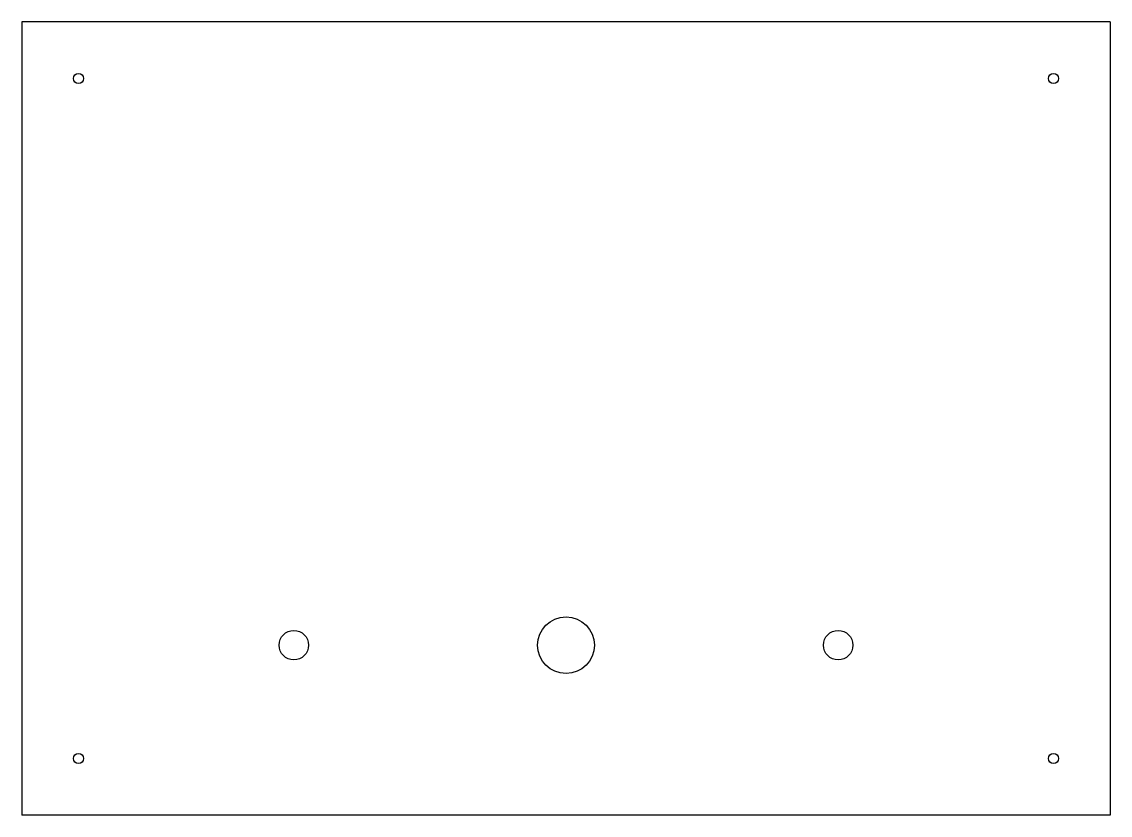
# Model space of a CAD drawing. Extents: x -240 to 240, y -175 to 175.
import ezdxf

# ---------------------------------------------------------------- set-up
doc = ezdxf.new("R2010")
doc.units = 0
doc.layers.add('VISIBLE', color=7, linetype='CONTINUOUS')

msp = doc.modelspace()

# ---------------------------------------------------------------- linework, layer by layer
at = {"layer": 'VISIBLE'}
for p, q in [((240, 175), (-240, 175)), ((-240, 175), (-240, -175)), ((240, 175), (240, -175)), ((240, -175), (-240, -175))]:
    msp.add_line(p, q, dxfattribs=at)
for centre, radius in [((-215, 150), 2.25), ((215, 150), 2.25), ((0, -100), 12.5), ((-120, -100), 6.5), ((120, -100), 6.5), ((-215, -150), 2.25), ((215, -150), 2.25)]:
    msp.add_circle(centre, radius, dxfattribs=at)

doc.saveas('drawing.dxf')
